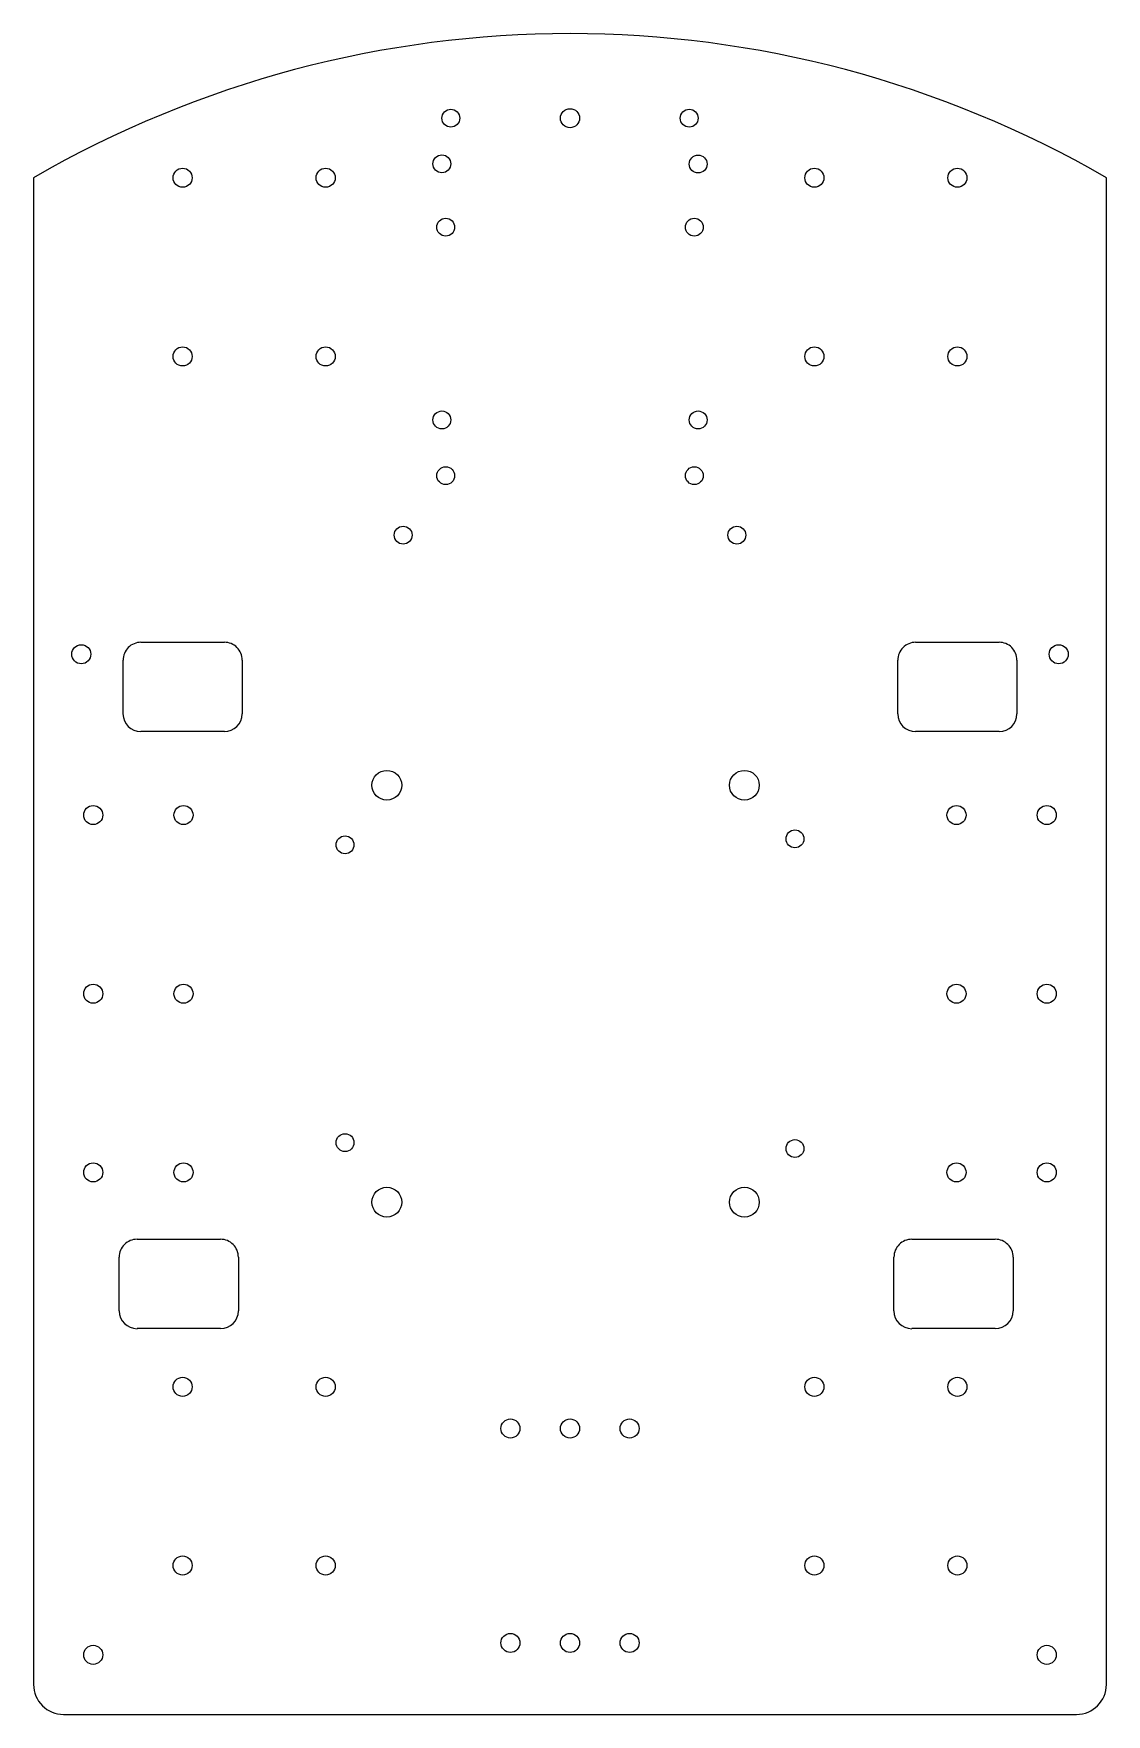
# Model space of a CAD drawing. Header units: millimetres. Extents: x 947 to 2426, y 892 to 3220.
# Drawn here: x 947.4 to 1127.4, y 892.4 to 1174.6 of the extents above.
import ezdxf

# ---------------------------------------------------------------- set-up
doc = ezdxf.new("R2010")
doc.units = ezdxf.units.MM

msp = doc.modelspace()

# ---------------------------------------------------------------- linework, layer by layer
for p, q in [((947.38, 1150.4), (947.38, 897.4)), ((1127.38, 897.4), (1127.38, 1150.4)), ((965.38, 1072.4), (979.38, 1072.4)), ((1095.38, 1072.4), (1109.38, 1072.4)), ((962.38, 1060.4), (962.38, 1069.4)), ((982.38, 1069.4), (982.38, 1060.4)), ((1092.38, 1060.4), (1092.38, 1069.4)), ((1112.38, 1069.4), (1112.38, 1060.4)), ((979.38, 1057.4), (965.38, 1057.4)), ((1109.38, 1057.4), (1095.38, 1057.4)), ((964.74, 972.17), (978.74, 972.17)), ((1094.74, 972.17), (1108.74, 972.17)), ((961.74, 960.17), (961.74, 969.17)), ((981.74, 969.17), (981.74, 960.17)), ((1091.74, 960.17), (1091.74, 969.17)), ((1111.74, 969.17), (1111.74, 960.17)), ((978.74, 957.17), (964.74, 957.17)), ((1108.74, 957.17), (1094.74, 957.17)), ((952.38, 892.4), (1122.38, 892.4))]:
    msp.add_line(p, q)
for centre, radius in [((1017.38, 1160.4), 1.5), ((1037.38, 1160.4), 1.6), ((1057.38, 1160.4), 1.5), ((1015.88, 1152.74), 1.5), ((1058.88, 1152.7), 1.5), ((972.38, 1150.4), 1.6), ((996.38, 1150.4), 1.6), ((1078.38, 1150.4), 1.6), ((1102.38, 1150.4), 1.6), ((1016.52, 1142.1), 1.5), ((1058.24, 1142.1), 1.5), ((972.38, 1120.4), 1.6), ((996.38, 1120.4), 1.6), ((1078.38, 1120.4), 1.6), ((1102.38, 1120.4), 1.6), ((1015.88, 1109.74), 1.5), ((1058.88, 1109.74), 1.5), ((1016.52, 1100.38), 1.5), ((1058.24, 1100.38), 1.5), ((1009.38, 1090.4), 1.5), ((1065.38, 1090.4), 1.5), ((955.38, 1070.4), 1.6), ((1119.38, 1070.4), 1.6), ((1006.64, 1048.4), 2.5), ((1066.64, 1048.4), 2.5), ((957.38, 1043.4), 1.6), ((972.53, 1043.4), 1.6), ((1102.23, 1043.4), 1.6), ((1117.38, 1043.4), 1.6), ((999.63, 1038.4), 1.5), ((1075.13, 1039.4), 1.5), ((957.38, 1013.4), 1.6), ((972.53, 1013.4), 1.6), ((1102.23, 1013.4), 1.6), ((1117.38, 1013.4), 1.6), ((999.63, 988.4), 1.5), ((1075.13, 987.4), 1.5), ((957.38, 983.4), 1.6), ((972.53, 983.4), 1.6), ((1102.23, 983.4), 1.6), ((1117.38, 983.4), 1.6), ((1006.64, 978.4), 2.5), ((1066.64, 978.4), 2.5), ((972.38, 947.4), 1.6), ((996.38, 947.4), 1.6), ((1078.38, 947.4), 1.6), ((1102.38, 947.4), 1.6), ((1027.38, 940.4), 1.6), ((1037.38, 940.4), 1.6), ((1047.38, 940.4), 1.6), ((972.38, 917.4), 1.6), ((996.38, 917.4), 1.6), ((1078.38, 917.4), 1.6), ((1102.38, 917.4), 1.6), ((1027.38, 904.4), 1.6), ((1037.38, 904.4), 1.6), ((1047.38, 904.4), 1.6), ((957.38, 902.4), 1.6), ((1117.38, 902.4), 1.6)]:
    msp.add_circle(centre, radius)
for centre, radius, start, end in [((1037.38, 995.14), 179.46, 59.9004, 120.0996), ((965.37, 1069.41), 2.99, 89.8405, 180.1595), ((979.38, 1069.41), 3, 359.9241, 90.0759), ((1095.37, 1069.41), 2.99, 89.8405, 180.1595), ((1109.38, 1069.41), 3, 359.9241, 90.0759), ((965.38, 1060.41), 3.01, 180.1021, 269.8979), ((979.37, 1060.41), 3.01, 270.2023, 359.7977), ((1095.38, 1060.41), 3.01, 180.1021, 269.8979), ((1109.37, 1060.41), 3.01, 270.2023, 359.7977), ((964.73, 969.18), 2.99, 89.8405, 180.1595), ((978.74, 969.17), 3, 359.9241, 90.0759), ((1094.73, 969.18), 2.99, 89.8405, 180.1595), ((1108.74, 969.17), 3, 359.9241, 90.0759), ((964.74, 960.17), 3.01, 180.1021, 269.8979), ((978.73, 960.18), 3.01, 270.2023, 359.7977), ((1094.74, 960.17), 3.01, 180.1021, 269.8979), ((1108.73, 960.18), 3.01, 270.2023, 359.7977), ((952.38, 897.4), 5, 179.9703, 270.0297), ((1122.38, 897.4), 5, 270.0065, 359.9935)]:
    msp.add_arc(centre, radius, start, end)

doc.saveas('drawing.dxf')
